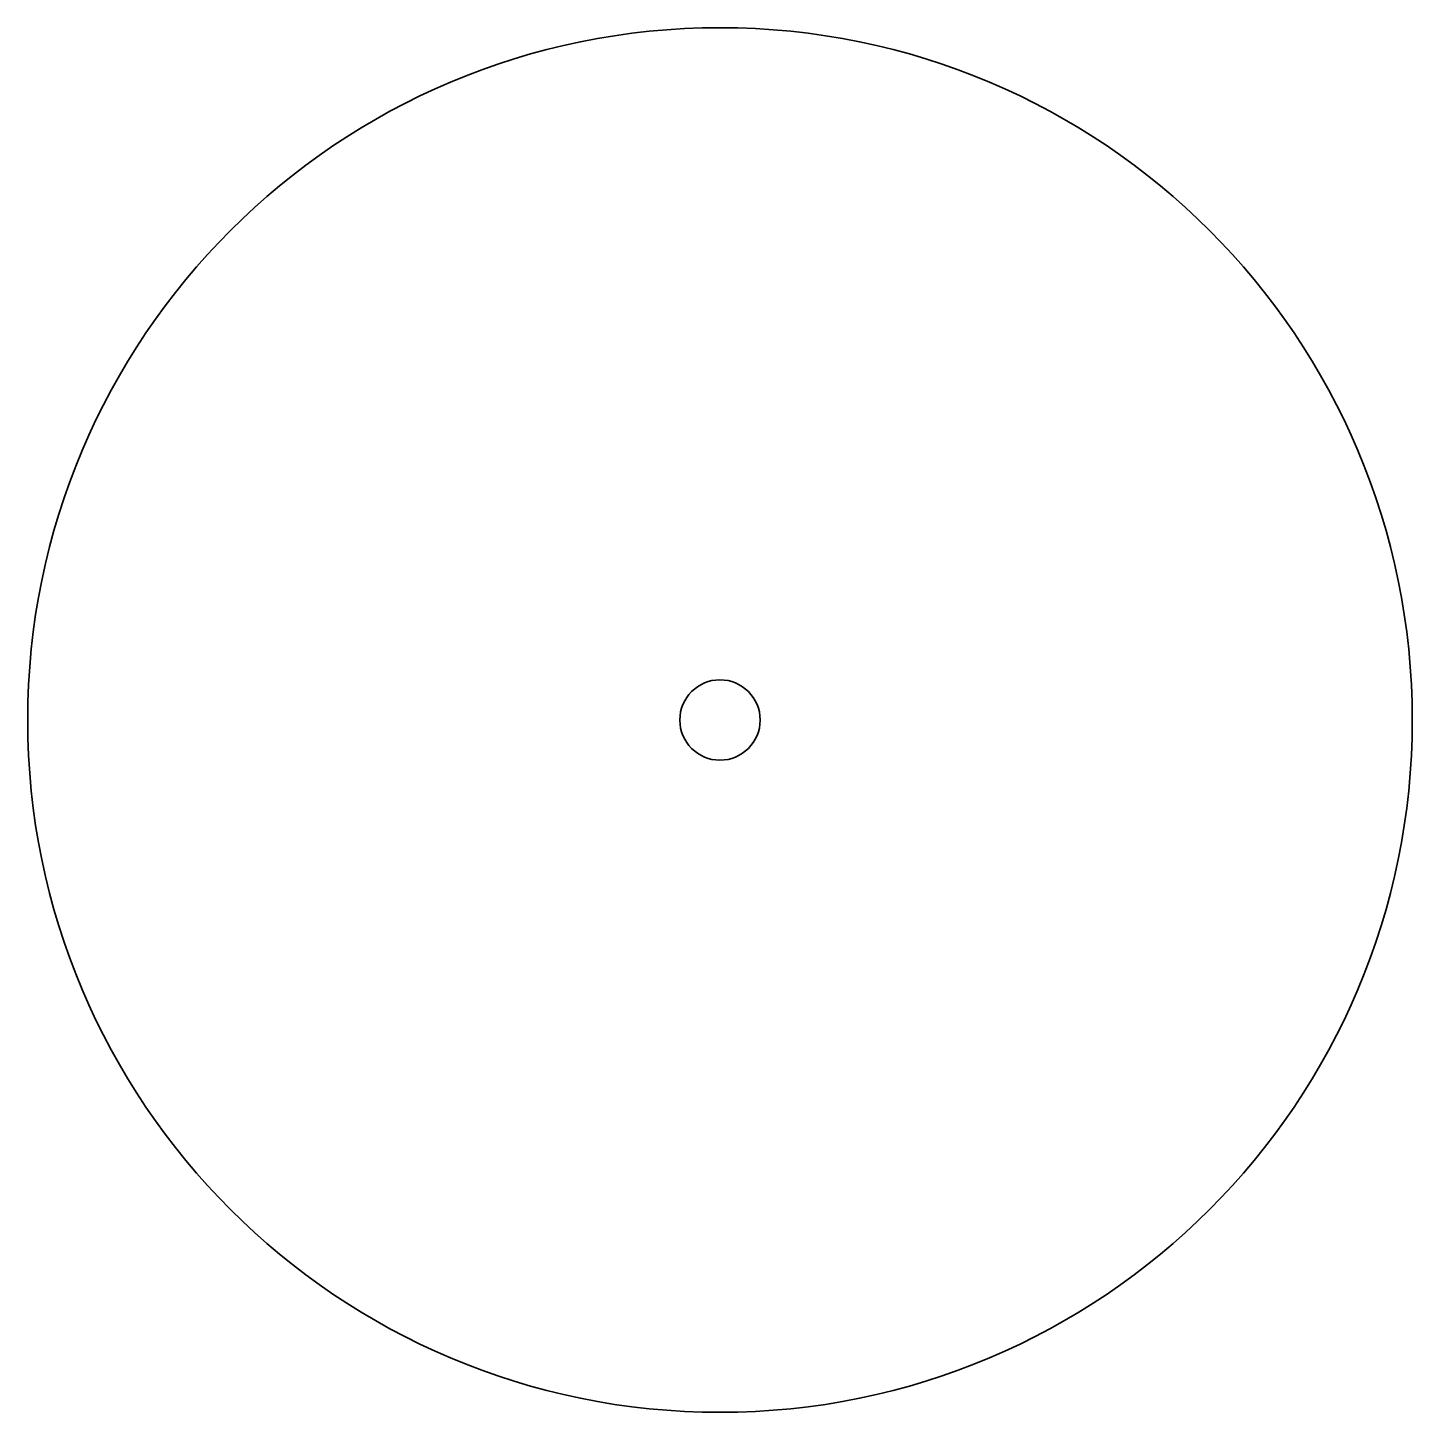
# Model space of a CAD drawing. Header units: millimetres. Extents: x 80.6 to 131.1, y -147.7 to -97.2.
import ezdxf

# ---------------------------------------------------------------- set-up
doc = ezdxf.new("R2010")
doc.units = ezdxf.units.MM
doc.header["$MEASUREMENT"] = 0
doc.layers.add('Jigs', color=7, linetype='Continuous', lineweight=0)

msp = doc.modelspace()

# ---------------------------------------------------------------- linework, layer by layer
at = {"layer": 'Jigs', "color": 20, "lineweight": 35, "true_color": 0xf15a29}
for radius in [25.25, 1.465]:
    msp.add_circle((105.833, -122.414), radius, dxfattribs=at)

doc.saveas('drawing.dxf')
